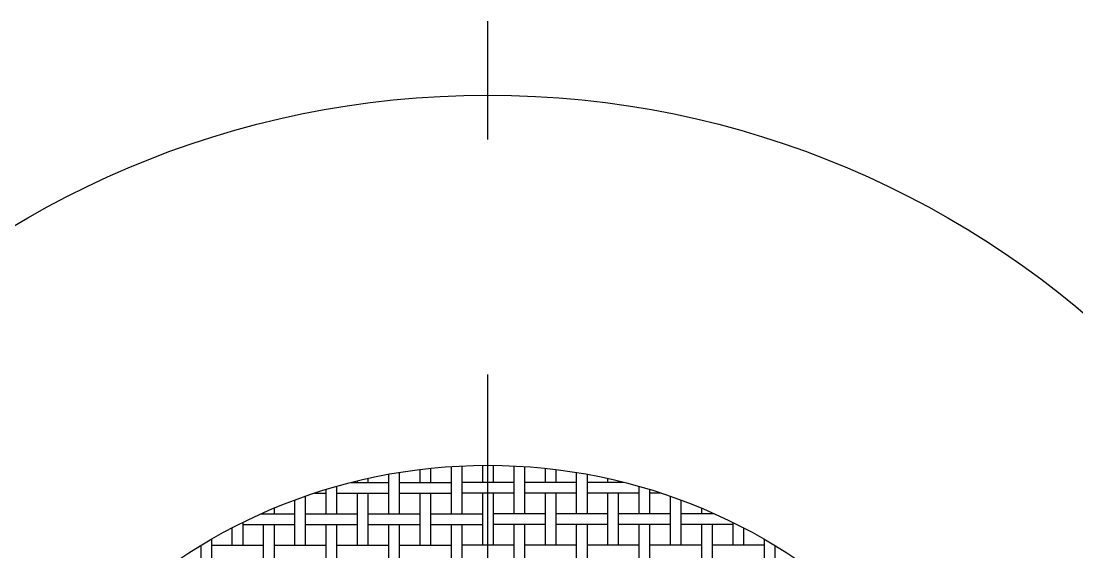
# Model space of a CAD drawing. Extents: x 0.5 to 94, y 0 to 69.1.
# Drawn here: x 29.47 to 58.03, y 54.75 to 69.09 of the extents above; entities that cross this region are included whole.
import ezdxf

# ---------------------------------------------------------------- set-up
doc = ezdxf.new("R2010")
doc.units = 0
doc.header["$MEASUREMENT"] = 0
doc.linetypes.add('CENTER', pattern=[50.8, 31.75, -6.35, 6.35, -6.35])
doc.layers.get('0').update_dxf_attribs({"linetype": 'CONTINUOUS'})
doc.layers.add('CENTER', color=1, linetype='CENTER')

msp = doc.modelspace()

# ---------------------------------------------------------------- linework, layer by layer
at = {"color": 7, "linetype": 'Continuous'}
for p, q in [((39.408, 56.85), (39.408, 55.784)), ((39.698, 56.9), (39.698, 55.784)), ((40.254, 56.979), (40.254, 56.631)), ((40.544, 57.012), (40.544, 56.631)), ((41.101, 57.06), (41.101, 55.784)), ((41.391, 57.076), (41.391, 55.784)), ((41.948, 57.092), (41.948, 56.631)), ((42.238, 57.092), (42.238, 56.631)), ((42.794, 57.076), (42.794, 55.784)), ((43.084, 57.06), (43.084, 55.784)), ((43.641, 57.012), (43.641, 56.631)), ((43.931, 56.979), (43.931, 56.631)), ((44.488, 56.9), (44.488, 55.784)), ((44.778, 56.85), (44.778, 55.784)), ((38.4, 56.631), (39.408, 56.631)), ((38.561, 56.671), (38.561, 56.631)), ((38.851, 56.738), (38.851, 56.631)), ((39.698, 56.631), (41.101, 56.631)), ((42.794, 56.631), (41.391, 56.631)), ((44.488, 56.631), (43.084, 56.631)), ((45.785, 56.631), (44.778, 56.631)), ((45.334, 56.738), (45.334, 56.631)), ((45.624, 56.671), (45.624, 56.631)), ((37.158, 56.257), (37.158, 54.938)), ((37.404, 56.341), (37.714, 56.341)), ((37.714, 56.439), (37.714, 55.784)), ((38.004, 56.525), (38.004, 55.784)), ((38.004, 56.341), (39.408, 56.341)), ((38.561, 56.341), (38.561, 54.938)), ((38.851, 56.341), (38.851, 54.938)), ((39.698, 56.341), (41.101, 56.341)), ((40.254, 56.341), (40.254, 54.938)), ((40.544, 56.341), (40.544, 54.938)), ((42.794, 56.341), (41.391, 56.341)), ((41.948, 56.341), (41.948, 54.938)), ((42.238, 56.341), (42.238, 54.938)), ((44.488, 56.341), (43.084, 56.341)), ((43.641, 56.341), (43.641, 54.938)), ((43.931, 56.341), (43.931, 54.938)), ((46.181, 56.341), (44.778, 56.341)), ((45.334, 56.341), (45.334, 54.938)), ((45.624, 56.341), (45.624, 54.938)), ((46.181, 56.525), (46.181, 55.784)), ((46.471, 56.439), (46.471, 55.784)), ((46.781, 56.341), (46.471, 56.341)), ((47.028, 56.257), (47.028, 54.938)), ((36.868, 56.153), (36.868, 54.938)), ((47.318, 56.153), (47.318, 54.938)), ((35.966, 55.784), (36.868, 55.784)), ((36.021, 55.809), (36.021, 55.784)), ((36.311, 55.933), (36.311, 55.784)), ((37.158, 55.784), (38.561, 55.784)), ((38.851, 55.784), (40.254, 55.784)), ((40.544, 55.784), (41.948, 55.784)), ((43.641, 55.784), (42.238, 55.784)), ((45.334, 55.784), (43.931, 55.784)), ((47.028, 55.784), (45.624, 55.784)), ((48.219, 55.784), (47.318, 55.784)), ((47.874, 55.933), (47.874, 55.784)), ((48.164, 55.809), (48.164, 55.784)), ((35.174, 55.402), (35.174, 54.938)), ((35.464, 55.549), (35.464, 54.938)), ((35.464, 55.494), (36.868, 55.494)), ((36.021, 55.494), (36.021, 54.091)), ((36.311, 55.494), (36.311, 54.091)), ((37.158, 55.494), (38.561, 55.494)), ((37.714, 55.494), (37.714, 54.091)), ((38.004, 55.494), (38.004, 54.091)), ((38.851, 55.494), (40.254, 55.494)), ((39.408, 55.494), (39.408, 54.091)), ((39.698, 55.494), (39.698, 54.091)), ((40.544, 55.494), (41.948, 55.494)), ((41.101, 55.494), (41.101, 54.091)), ((41.391, 55.494), (41.391, 54.091)), ((43.641, 55.494), (42.238, 55.494)), ((42.794, 55.494), (42.794, 54.091)), ((43.084, 55.494), (43.084, 54.091)), ((45.334, 55.494), (43.931, 55.494)), ((44.488, 55.494), (44.488, 54.091)), ((44.778, 55.494), (44.778, 54.091)), ((47.028, 55.494), (45.624, 55.494)), ((46.181, 55.494), (46.181, 54.091)), ((46.471, 55.494), (46.471, 54.091)), ((48.721, 55.494), (47.318, 55.494)), ((47.874, 55.494), (47.874, 54.091)), ((48.164, 55.494), (48.164, 54.091)), ((48.721, 55.549), (48.721, 54.938)), ((49.011, 55.402), (49.011, 54.938)), ((34.328, 54.926), (34.328, 54.091)), ((34.618, 55.097), (34.618, 54.091)), ((34.618, 54.938), (36.021, 54.938)), ((36.311, 54.938), (37.714, 54.938)), ((38.004, 54.938), (39.408, 54.938)), ((39.698, 54.938), (41.101, 54.938)), ((42.794, 54.938), (41.391, 54.938)), ((44.488, 54.938), (43.084, 54.938)), ((46.181, 54.938), (44.778, 54.938)), ((47.874, 54.938), (46.471, 54.938)), ((49.568, 54.938), (48.164, 54.938)), ((49.568, 55.097), (49.568, 54.091)), ((49.858, 54.926), (49.858, 54.091))]:
    msp.add_line(p, q, dxfattribs=at)
for radius in [25, 15]:
    msp.add_circle((42.093, 42.093), radius, dxfattribs=at)
at = {"layer": 'CENTER', "color": 1, "linetype": 'CENTER'}
msp.add_line((42.093, 15.093), (42.093, 69.093), dxfattribs=at)

doc.saveas('drawing.dxf')
